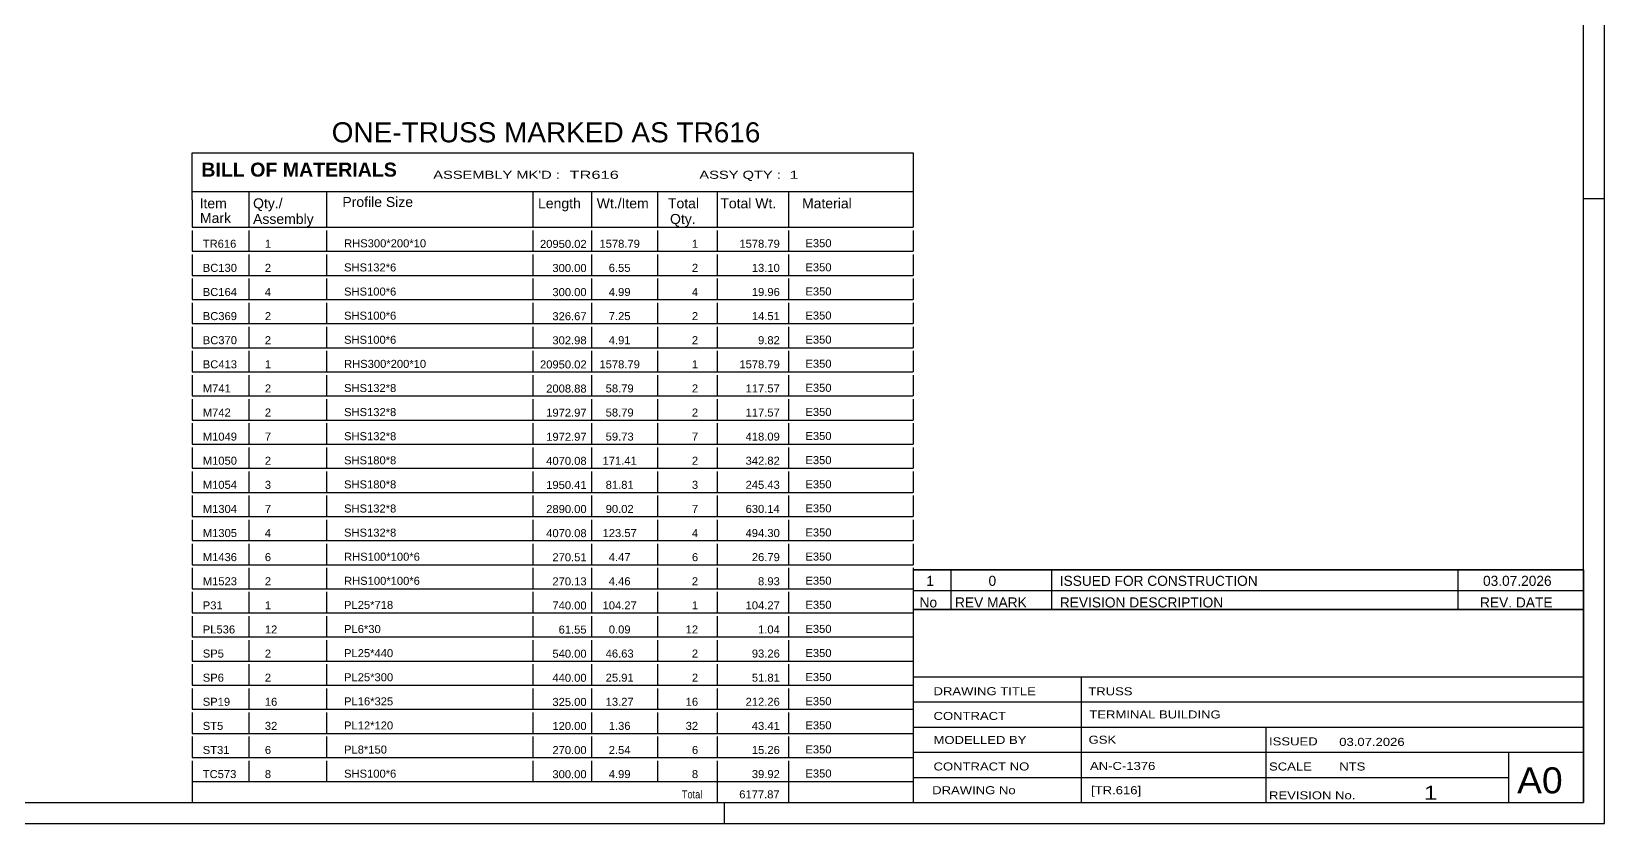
# Model space of a CAD drawing. Header units: millimetres. Extents: x -177 to 1012, y -676 to 165.
# Drawn here: x 636.5 to 1011.9, y -675.6 to -486.7 of the extents above; entities that cross this region are included whole.
import ezdxf

# ---------------------------------------------------------------- set-up
doc = ezdxf.new("R2010")
doc.units = ezdxf.units.MM
doc.styles.add('Arial', font='ARIAL.TTF', dxfattribs={"height": 0.2})
doc.styles.add('Arial Bold', font='ARIALBD.TTF', dxfattribs={"height": 0.2})
doc.styles.add('Arial Narrow', font='ARIALN.TTF', dxfattribs={"height": 0.2})

# ---------------------------------------------------------------- blocks, each defined once
blk = doc.blocks.new('Unknown-761545539-21852')
at = {"color": 7, "linetype": 'Continuous'}
for p, q in [((846.92, -615.08), (1006.92, -615.08)), ((1006.92, -615.08), (846.92, -615.08)), ((846.92, -615.08), (846.92, -620.08)), ((855.92, -615.08), (855.92, -620.08)), ((879.92, -615.08), (879.92, -620.08)), ((976.92, -615.08), (976.92, -620.08)), ((1006.92, -615.08), (1006.92, -620.08)), ((846.92, -620.08), (1006.92, -620.08)), ((846.92, -620.08), (846.92, -624.58)), ((846.92, -620.08), (1006.92, -620.08)), ((855.92, -620.08), (855.92, -624.58)), ((879.92, -620.08), (879.92, -624.58)), ((976.92, -620.08), (976.92, -624.58)), ((1006.92, -620.08), (1006.92, -624.58)), ((1006.92, -624.58), (846.92, -624.58))]:
    blk.add_line(p, q, dxfattribs=at)
at = {"color": 7, "linetype": 'Continuous', "style": 'Arial Narrow'}
for s, height, width, p in [('1', 2.39, 1.196471, (850.08, -618.93)), ('0', 2.39, 1.196471, (864.92, -618.93)), ('ISSUED FOR CONSTRUCTION', 2.3861, 1.196471, (881.92, -618.93)), ('03.07.2026', 2.386, 1.196471, (982.92, -618.93)), ('No', 2.386, 1.2, (848.46, -624.08)), ('REV MARK', 2.386, 1.2, (856.92, -624.08)), ('REVISION DESCRIPTION', 2.3861, 1.2, (881.92, -624.08)), ('REV. DATE', 2.386, 1.2, (982.2, -624.08))]:
    blk.add_text(s, height=height, dxfattribs=dict(at, width=width)).set_placement(p)
blk = doc.blocks.new('Unknown-761545539-1163')
at = {"color": 5, "linetype": 'Continuous'}
for p, q in [((1011.92, -675.63), (1011.92, 165.37)), ((1006.92, -670.63), (1006.92, 160.37)), ((1011.92, -526.63), (1006.92, -526.63)), ((-172.08, -670.63), (1006.92, -670.63)), ((801.92, -675.63), (801.92, -670.63)), ((-177.08, -675.63), (1011.92, -675.63))]:
    blk.add_line(p, q, dxfattribs=at)
blk = doc.blocks.new('Unknown-761545539-21853')
at = {"color": 7, "linetype": 'Continuous'}
for p, q in [((846.92, -624.58), (846.92, -670.63)), ((846.92, -624.58), (1006.92, -624.58)), ((1006.92, -624.58), (1006.92, -670.63)), ((846.92, -640.63), (1006.92, -640.63)), ((887.06, -640.63), (887.06, -670.63)), ((846.92, -646.63), (1006.92, -646.63)), ((846.92, -652.63), (1006.92, -652.63)), ((931.06, -652.63), (931.06, -670.63)), ((846.92, -658.63), (1006.92, -658.63)), ((989.06, -670.63), (989.06, -658.63)), ((846.92, -664.63), (988.92, -664.63)), ((846.92, -670.63), (1006.92, -670.63))]:
    blk.add_line(p, q, dxfattribs=at)
at = {"color": 7, "style": 'Arial Narrow'}
for s, height, width, p in [('DRAWING TITLE', 1.9089, 1.425378, (851.8, -645.02)), ('TRUSS', 1.909, 1.425378, (888.72, -645.04)), ('CONTRACT', 1.909, 1.425378, (851.8, -650.92)), ('TERMINAL BUILDING', 1.9089, 1.425378, (888.98, -650.56)), ('MODELLED BY', 1.9089, 1.425378, (851.8, -656.65)), ('GSK', 1.909, 1.425378, (888.8, -656.59)), ('ISSUED', 1.909, 1.425378, (931.86, -656.99)), ('03.07.2026', 1.909, 1.425378, (948.61, -657.11)), ('CONTRACT NO', 1.9089, 1.425378, (851.8, -662.97)), ('AN-C-1376', 1.909, 1.425378, (889.14, -662.85)), ('SCALE', 1.909, 1.425378, (931.86, -662.98)), ('A0', 6.204, 1.25, (991.06, -668.43)), ('DRAWING No', 1.909, 1.425378, (851.48, -668.63)), ('[TR.616]', 1.909, 1.425378, (889.38, -668.64)), ('REVISION No.', 1.9089, 1.425378, (931.86, -669.86)), ('1', 3.34, 1.5, (968.83, -669.95))]:
    blk.add_text(s, height=height, dxfattribs=dict(at, width=width)).set_placement(p)
at = {"color": 7, "linetype": 'Continuous', "style": 'Arial Narrow', "width": 1.425378}
blk.add_text('NTS', height=1.909, dxfattribs=at).set_placement((948.62, -662.98))
blk = doc.blocks.new('Unknown-761545539-21854')
at = {"color": 7, "linetype": 'Continuous'}
for p, q in [((674.92, -515.63), (846.91, -515.63)), ((674.92, -526.88), (674.92, -515.63)), ((846.92, -515.63), (846.92, -526.88)), ((674.92, -524.88), (846.92, -524.88)), ((688.42, -524.88), (688.42, -533.38)), ((706.92, -524.88), (706.92, -533.38)), ((756.19, -524.88), (756.19, -533.38)), ((770.19, -524.88), (770.19, -533.38)), ((785.92, -524.88), (785.92, -533.38)), ((800.19, -524.88), (800.19, -533.38)), ((817.19, -524.88), (817.19, -533.38)), ((674.92, -526.88), (674.92, -531.88)), ((846.92, -526.88), (846.92, -533.38)), ((674.92, -531.88), (674.92, -533.38)), ((674.92, -533.38), (846.92, -533.38)), ((674.92, -534.15), (674.92, -539.13)), ((688.42, -534.15), (688.42, -539.13)), ((706.92, -534.15), (706.92, -539.13)), ((756.19, -534.15), (756.19, -539.13)), ((770.19, -534.15), (770.19, -539.13)), ((785.92, -534.15), (785.92, -539.13)), ((800.19, -534.15), (800.19, -539.13)), ((817.19, -534.15), (817.19, -539.13)), ((846.92, -534.15), (846.92, -539.13)), ((674.92, -539.13), (846.92, -539.13)), ((674.92, -539.9), (674.92, -544.88)), ((688.42, -539.9), (688.42, -544.88)), ((706.92, -539.9), (706.92, -544.88)), ((756.19, -539.9), (756.19, -544.88)), ((770.19, -539.9), (770.19, -544.88)), ((785.92, -539.9), (785.92, -544.88)), ((800.19, -539.9), (800.19, -544.88)), ((817.19, -539.9), (817.19, -544.88)), ((846.92, -539.9), (846.92, -544.88)), ((674.92, -544.88), (846.92, -544.88)), ((674.92, -545.65), (674.92, -550.63)), ((688.42, -545.65), (688.42, -550.63)), ((706.92, -545.65), (706.92, -550.63)), ((756.19, -545.65), (756.19, -550.63)), ((770.19, -545.65), (770.19, -550.63)), ((785.92, -545.65), (785.92, -550.63)), ((800.19, -545.65), (800.19, -550.63)), ((817.19, -545.65), (817.19, -550.63)), ((846.92, -545.65), (846.92, -550.63)), ((674.92, -550.63), (846.92, -550.63)), ((674.92, -551.4), (674.92, -556.38)), ((688.42, -551.4), (688.42, -556.38)), ((706.92, -551.4), (706.92, -556.38)), ((756.19, -551.4), (756.19, -556.38)), ((770.19, -551.4), (770.19, -556.38)), ((785.92, -551.4), (785.92, -556.38)), ((800.19, -551.4), (800.19, -556.38)), ((817.19, -551.4), (817.19, -556.38)), ((846.92, -551.4), (846.92, -556.38)), ((674.92, -556.38), (846.92, -556.38)), ((674.92, -557.15), (674.92, -562.13)), ((688.42, -557.15), (688.42, -562.13)), ((706.92, -557.15), (706.92, -562.13)), ((756.19, -557.15), (756.19, -562.13)), ((770.19, -557.15), (770.19, -562.13)), ((785.92, -557.15), (785.92, -562.13)), ((800.19, -557.15), (800.19, -562.13)), ((817.19, -557.15), (817.19, -562.13)), ((846.92, -557.15), (846.92, -562.13)), ((674.92, -562.13), (846.92, -562.13)), ((674.92, -562.9), (674.92, -567.88)), ((688.42, -562.9), (688.42, -567.88)), ((706.92, -562.9), (706.92, -567.88)), ((756.19, -562.9), (756.19, -567.88)), ((770.19, -562.9), (770.19, -567.88)), ((785.92, -562.9), (785.92, -567.88)), ((800.19, -562.9), (800.19, -567.88)), ((817.19, -562.9), (817.19, -567.88)), ((846.92, -562.9), (846.92, -567.88)), ((674.92, -567.88), (846.92, -567.88)), ((674.92, -568.65), (674.92, -573.63)), ((688.42, -568.65), (688.42, -573.63)), ((706.92, -568.65), (706.92, -573.63)), ((756.19, -568.65), (756.19, -573.63)), ((770.19, -568.65), (770.19, -573.63)), ((785.92, -568.65), (785.92, -573.63)), ((800.19, -568.65), (800.19, -573.63)), ((817.19, -568.65), (817.19, -573.63)), ((846.92, -568.65), (846.92, -573.63)), ((674.92, -573.63), (846.92, -573.63)), ((674.92, -574.4), (674.92, -579.38)), ((688.42, -574.4), (688.42, -579.38)), ((706.92, -574.4), (706.92, -579.38)), ((756.19, -574.4), (756.19, -579.38)), ((770.19, -574.4), (770.19, -579.38)), ((785.92, -574.4), (785.92, -579.38)), ((800.19, -574.4), (800.19, -579.38)), ((817.19, -574.4), (817.19, -579.38)), ((846.92, -574.4), (846.92, -579.38)), ((674.92, -579.38), (846.92, -579.38)), ((674.92, -580.15), (674.92, -585.13)), ((688.42, -580.15), (688.42, -585.13)), ((706.92, -580.15), (706.92, -585.13)), ((756.19, -580.15), (756.19, -585.13)), ((770.19, -580.15), (770.19, -585.13)), ((785.92, -580.15), (785.92, -585.13)), ((800.19, -580.15), (800.19, -585.13)), ((817.19, -580.15), (817.19, -585.13)), ((846.92, -580.15), (846.92, -585.13)), ((674.92, -585.13), (846.92, -585.13)), ((674.92, -585.9), (674.92, -590.88)), ((688.42, -585.9), (688.42, -590.88)), ((706.92, -585.9), (706.92, -590.88)), ((756.19, -585.9), (756.19, -590.88)), ((770.19, -585.9), (770.19, -590.88)), ((785.92, -585.9), (785.92, -590.88)), ((800.19, -585.9), (800.19, -590.88)), ((817.19, -585.9), (817.19, -590.88)), ((846.92, -585.9), (846.92, -590.88)), ((674.92, -590.88), (846.92, -590.88)), ((674.92, -591.65), (674.92, -596.63)), ((688.42, -591.65), (688.42, -596.63)), ((706.92, -591.65), (706.92, -596.63)), ((756.19, -591.65), (756.19, -596.63)), ((770.19, -591.65), (770.19, -596.63)), ((785.92, -591.65), (785.92, -596.63)), ((800.19, -591.65), (800.19, -596.63)), ((817.19, -591.65), (817.19, -596.63)), ((846.92, -591.65), (846.92, -596.63)), ((674.92, -596.63), (846.92, -596.63)), ((674.92, -597.4), (674.92, -602.38)), ((688.42, -597.4), (688.42, -602.38)), ((706.92, -597.4), (706.92, -602.38)), ((756.19, -597.4), (756.19, -602.38)), ((770.19, -597.4), (770.19, -602.38)), ((785.92, -597.4), (785.92, -602.38)), ((800.19, -597.4), (800.19, -602.38)), ((817.19, -597.4), (817.19, -602.38)), ((846.92, -597.4), (846.92, -602.38)), ((674.92, -602.38), (846.92, -602.38)), ((674.92, -603.15), (674.92, -608.13)), ((688.42, -603.15), (688.42, -608.13)), ((706.92, -603.15), (706.92, -608.13)), ((756.19, -603.15), (756.19, -608.13)), ((770.19, -603.15), (770.19, -608.13)), ((785.92, -603.15), (785.92, -608.13)), ((800.19, -603.15), (800.19, -608.13)), ((817.19, -603.15), (817.19, -608.13)), ((846.92, -603.15), (846.92, -608.13)), ((674.92, -608.13), (846.92, -608.13)), ((674.92, -608.9), (674.92, -613.88)), ((688.42, -608.9), (688.42, -613.88)), ((706.92, -608.9), (706.92, -613.88)), ((756.19, -608.9), (756.19, -613.88)), ((770.19, -608.9), (770.19, -613.88)), ((785.92, -608.9), (785.92, -613.88)), ((800.19, -608.9), (800.19, -613.88)), ((817.19, -608.9), (817.19, -613.88)), ((846.92, -608.9), (846.92, -613.88)), ((674.92, -613.88), (846.92, -613.88)), ((674.92, -614.65), (674.92, -619.63)), ((688.42, -614.65), (688.42, -619.63)), ((706.92, -614.65), (706.92, -619.63)), ((756.19, -614.65), (756.19, -619.63)), ((770.19, -614.65), (770.19, -619.63)), ((785.92, -614.65), (785.92, -619.63)), ((800.19, -614.65), (800.19, -619.63)), ((817.19, -614.65), (817.19, -619.63)), ((846.92, -614.65), (846.92, -619.63)), ((674.92, -619.63), (846.92, -619.63)), ((674.92, -620.4), (674.92, -625.38)), ((688.42, -620.4), (688.42, -625.38)), ((706.92, -620.4), (706.92, -625.38)), ((756.19, -620.4), (756.19, -625.38)), ((770.19, -620.4), (770.19, -625.38)), ((785.92, -620.4), (785.92, -625.38)), ((800.19, -620.4), (800.19, -625.38)), ((817.19, -620.4), (817.19, -625.38)), ((846.92, -620.4), (846.92, -625.38)), ((674.92, -625.38), (846.92, -625.38)), ((674.92, -626.15), (674.92, -631.13)), ((688.42, -626.15), (688.42, -631.13)), ((706.92, -626.15), (706.92, -631.13)), ((756.19, -626.15), (756.19, -631.13)), ((770.19, -626.15), (770.19, -631.13)), ((785.92, -626.15), (785.92, -631.13)), ((800.19, -626.15), (800.19, -631.13)), ((817.19, -626.15), (817.19, -631.13)), ((846.92, -626.15), (846.92, -631.13)), ((674.92, -631.13), (846.92, -631.13)), ((674.92, -631.9), (674.92, -636.88)), ((688.42, -631.9), (688.42, -636.88)), ((706.92, -631.9), (706.92, -636.88)), ((756.19, -631.9), (756.19, -636.88)), ((770.19, -631.9), (770.19, -636.88)), ((785.92, -631.9), (785.92, -636.88)), ((800.19, -631.9), (800.19, -636.88)), ((817.19, -631.9), (817.19, -636.88)), ((846.92, -631.9), (846.92, -636.88)), ((674.92, -636.88), (846.92, -636.88)), ((674.92, -637.65), (674.92, -642.63)), ((688.42, -637.65), (688.42, -642.63)), ((706.92, -637.65), (706.92, -642.63)), ((756.19, -637.65), (756.19, -642.63)), ((770.19, -637.65), (770.19, -642.63)), ((785.92, -637.65), (785.92, -642.63)), ((800.19, -637.65), (800.19, -642.63)), ((817.19, -637.65), (817.19, -642.63)), ((846.92, -637.65), (846.92, -642.63)), ((674.92, -642.63), (846.92, -642.63)), ((674.92, -643.4), (674.92, -648.38)), ((688.42, -643.4), (688.42, -648.38)), ((706.92, -643.4), (706.92, -648.38)), ((756.19, -643.4), (756.19, -648.38)), ((770.19, -643.4), (770.19, -648.38)), ((785.92, -643.4), (785.92, -648.38)), ((800.19, -643.4), (800.19, -648.38)), ((817.19, -643.4), (817.19, -648.38)), ((846.92, -643.4), (846.92, -648.38)), ((674.92, -648.38), (846.92, -648.38)), ((674.92, -649.15), (674.92, -654.13)), ((688.42, -649.15), (688.42, -654.13)), ((706.92, -649.15), (706.92, -654.13)), ((756.19, -649.15), (756.19, -654.13)), ((770.19, -649.15), (770.19, -654.13)), ((785.92, -649.15), (785.92, -654.13)), ((800.19, -649.15), (800.19, -654.13)), ((817.19, -649.15), (817.19, -654.13)), ((846.92, -649.15), (846.92, -654.13)), ((674.92, -654.13), (846.92, -654.13)), ((674.92, -654.9), (674.92, -659.88)), ((688.42, -654.9), (688.42, -659.88)), ((706.92, -654.9), (706.92, -659.88)), ((756.19, -654.9), (756.19, -659.88)), ((770.19, -654.9), (770.19, -659.88)), ((785.92, -654.9), (785.92, -659.88)), ((800.19, -654.9), (800.19, -659.88)), ((817.19, -654.9), (817.19, -659.88)), ((846.92, -654.9), (846.92, -659.88)), ((674.92, -659.88), (846.92, -659.88)), ((674.92, -660.65), (674.92, -665.63)), ((688.42, -660.65), (688.42, -665.63)), ((706.92, -660.65), (706.92, -665.63)), ((756.19, -660.65), (756.19, -665.63)), ((770.19, -660.65), (770.19, -665.63)), ((785.92, -660.65), (785.92, -665.63)), ((800.19, -660.65), (800.19, -665.63)), ((817.19, -660.65), (817.19, -665.63)), ((846.92, -660.65), (846.92, -665.63)), ((674.92, -665.63), (846.92, -665.63)), ((674.92, -665.63), (846.92, -665.63)), ((674.92, -665.63), (674.92, -670.63)), ((800.19, -665.63), (800.19, -670.63)), ((817.19, -665.63), (817.19, -670.63)), ((846.92, -665.63), (846.92, -670.63)), ((674.92, -670.63), (846.92, -670.63))]:
    blk.add_line(p, q, dxfattribs=at)
at = {"color": 7}
for s, height, style, p in [('BILL OF MATERIALS', 3.3405, 'Arial Bold', (677.07, -521.32)), ('Profile Size', 2.3877, 'Arial', (710.73, -528.55)), ('Mark', 2.388, 'Arial', (676.75, -532.38))]:
    blk.add_text(s, height=height, dxfattribs=dict(at, style=style)).set_placement(p)
at = {"color": 7, "linetype": 'Continuous', "style": 'Arial Narrow'}
for s, height, width, p in [("ASSEMBLY MK'D :", 1.9089, 1.6, (732.42, -521.83)), ('TR616', 1.909, 1.794707, (764.92, -521.83)), ('ASSY QTY :', 1.909, 1.6, (795.92, -521.83)), ('1', 1.91, 1.794707, (817.42, -521.83))]:
    blk.add_text(s, height=height, dxfattribs=dict(at, width=width)).set_placement(p)
at = {"color": 7, "linetype": 'Continuous'}
for s, height, style, p in [('Item', 2.388, 'Arial', (676.66, -528.88)), ('Qty./', 2.388, 'Arial', (689.42, -528.88)), ('Length', 2.388, 'Arial', (757.42, -528.88)), ('Wt./Item', 2.388, 'Arial', (771.42, -528.88)), ('Total', 2.388, 'Arial', (788.42, -528.88)), ('Total Wt.', 2.388, 'Arial', (800.92, -528.88)), ('Material', 2.388, 'Arial', (820.42, -528.88)), ('Assembly', 2.388, 'Arial', (689.42, -532.61)), ('Qty.', 2.388, 'Arial', (788.92, -532.61)), ('TR616', 1.91, 'Arial', (677.42, -538.28)), ('1', 1.91, 'Arial', (692.23, -538.28)), ('RHS300*200*10', 1.9102, 'Arial', (711.13, -538.18)), ('20950.02', 1.91, 'Arial', (757.89, -538.32)), ('1578.79', 1.91, 'Arial', (772.08, -538.28)), ('1', 1.91, 'Arial', (794.14, -538.28)), ('1578.79', 1.91, 'Arial', (805.47, -538.28)), ('E350', 1.91, 'Arial', (821.23, -538.15)), ('BC130', 1.91, 'Arial', (677.42, -544.03)), ('2', 1.91, 'Arial', (692.23, -544.03)), ('SHS132*6', 1.91, 'Arial', (711.13, -543.93)), ('300.00', 1.91, 'Arial', (760.85, -544.07)), ('6.55', 1.91, 'Arial', (774.3, -544.03)), ('2', 1.91, 'Arial', (794.14, -544.03)), ('13.10', 1.91, 'Arial', (808.44, -544.03)), ('E350', 1.91, 'Arial', (821.23, -543.9)), ('BC164', 1.91, 'Arial', (677.42, -549.79)), ('4', 1.91, 'Arial', (692.23, -549.79)), ('SHS100*6', 1.91, 'Arial', (711.13, -549.69)), ('300.00', 1.91, 'Arial', (760.85, -549.82)), ('4.99', 1.91, 'Arial', (774.3, -549.79)), ('4', 1.91, 'Arial', (794.14, -549.79)), ('19.96', 1.91, 'Arial', (808.44, -549.79)), ('E350', 1.91, 'Arial', (821.23, -549.65)), ('BC369', 1.91, 'Arial', (677.42, -555.54)), ('2', 1.91, 'Arial', (692.23, -555.54)), ('SHS100*6', 1.91, 'Arial', (711.13, -555.44)), ('326.67', 1.91, 'Arial', (760.85, -555.57)), ('7.25', 1.91, 'Arial', (774.3, -555.54)), ('2', 1.91, 'Arial', (794.14, -555.54)), ('14.51', 1.91, 'Arial', (808.44, -555.54)), ('E350', 1.91, 'Arial', (821.23, -555.4)), ('SHS100*6', 1.91, 'Arial', (711.13, -561.19)), ('E350', 1.91, 'Arial', (821.23, -561.15)), ('BC370', 1.91, 'Arial', (677.42, -561.29)), ('2', 1.91, 'Arial', (692.23, -561.29)), ('302.98', 1.91, 'Arial', (760.85, -561.32)), ('4.91', 1.91, 'Arial', (774.3, -561.29)), ('2', 1.91, 'Arial', (794.14, -561.29)), ('9.82', 1.91, 'Arial', (809.92, -561.29)), ('BC413', 1.91, 'Arial', (677.42, -567.04)), ('1', 1.91, 'Arial', (692.23, -567.04)), ('RHS300*200*10', 1.9102, 'Arial', (711.13, -566.94)), ('20950.02', 1.91, 'Arial', (757.89, -567.07)), ('1578.79', 1.91, 'Arial', (772.08, -567.04)), ('1', 1.91, 'Arial', (794.14, -567.04)), ('1578.79', 1.91, 'Arial', (805.47, -567.04)), ('E350', 1.91, 'Arial', (821.23, -566.9)), ('M741', 1.91, 'Arial', (677.42, -572.79)), ('2', 1.91, 'Arial', (692.23, -572.79)), ('SHS132*8', 1.91, 'Arial', (711.13, -572.69)), ('2008.88', 1.91, 'Arial', (759.37, -572.82)), ('58.79', 1.91, 'Arial', (773.56, -572.79)), ('2', 1.91, 'Arial', (794.14, -572.79)), ('117.57', 1.91, 'Arial', (806.95, -572.79)), ('E350', 1.91, 'Arial', (821.23, -572.65)), ('M742', 1.91, 'Arial', (677.42, -578.54)), ('2', 1.91, 'Arial', (692.23, -578.54)), ('SHS132*8', 1.91, 'Arial', (711.13, -578.44)), ('1972.97', 1.91, 'Arial', (759.37, -578.57)), ('58.79', 1.91, 'Arial', (773.56, -578.54)), ('2', 1.91, 'Arial', (794.14, -578.54)), ('117.57', 1.91, 'Arial', (806.95, -578.54)), ('E350', 1.91, 'Arial', (821.23, -578.4)), ('M1049', 1.91, 'Arial', (677.42, -584.29)), ('7', 1.91, 'Arial', (692.23, -584.29)), ('SHS132*8', 1.91, 'Arial', (711.13, -584.19)), ('1972.97', 1.91, 'Arial', (759.37, -584.32)), ('59.73', 1.91, 'Arial', (773.56, -584.29)), ('7', 1.91, 'Arial', (794.14, -584.29)), ('418.09', 1.91, 'Arial', (806.95, -584.29)), ('E350', 1.91, 'Arial', (821.23, -584.15)), ('M1050', 1.91, 'Arial', (677.42, -590.04)), ('2', 1.91, 'Arial', (692.23, -590.04)), ('SHS180*8', 1.91, 'Arial', (711.13, -589.94)), ('4070.08', 1.91, 'Arial', (759.37, -590.07)), ('171.41', 1.91, 'Arial', (772.82, -590.04)), ('2', 1.91, 'Arial', (794.14, -590.04)), ('342.82', 1.91, 'Arial', (806.95, -590.04)), ('E350', 1.91, 'Arial', (821.23, -589.9)), ('M1054', 1.91, 'Arial', (677.42, -595.79)), ('3', 1.91, 'Arial', (692.23, -595.79)), ('SHS180*8', 1.91, 'Arial', (711.13, -595.69)), ('1950.41', 1.91, 'Arial', (759.37, -595.82)), ('81.81', 1.91, 'Arial', (773.56, -595.79)), ('3', 1.91, 'Arial', (794.14, -595.79)), ('245.43', 1.91, 'Arial', (806.95, -595.79)), ('E350', 1.91, 'Arial', (821.23, -595.65)), ('M1304', 1.91, 'Arial', (677.42, -601.54)), ('7', 1.91, 'Arial', (692.23, -601.54)), ('SHS132*8', 1.91, 'Arial', (711.13, -601.44)), ('2890.00', 1.91, 'Arial', (759.37, -601.57)), ('90.02', 1.91, 'Arial', (773.56, -601.54)), ('7', 1.91, 'Arial', (794.14, -601.54)), ('630.14', 1.91, 'Arial', (806.95, -601.54)), ('E350', 1.91, 'Arial', (821.23, -601.4)), ('M1305', 1.91, 'Arial', (677.42, -607.29)), ('4', 1.91, 'Arial', (692.23, -607.29)), ('SHS132*8', 1.91, 'Arial', (711.13, -607.19)), ('4070.08', 1.91, 'Arial', (759.37, -607.32)), ('123.57', 1.91, 'Arial', (772.82, -607.29)), ('4', 1.91, 'Arial', (794.14, -607.29)), ('494.30', 1.91, 'Arial', (806.95, -607.29)), ('E350', 1.91, 'Arial', (821.23, -607.15)), ('M1436', 1.91, 'Arial', (677.42, -613.04)), ('6', 1.91, 'Arial', (692.23, -613.04)), ('RHS100*100*6', 1.9102, 'Arial', (711.13, -612.94)), ('270.51', 1.91, 'Arial', (760.85, -613.07)), ('4.47', 1.91, 'Arial', (774.3, -613.04)), ('6', 1.91, 'Arial', (794.14, -613.04)), ('26.79', 1.91, 'Arial', (808.44, -613.04)), ('E350', 1.91, 'Arial', (821.23, -612.9)), ('M1523', 1.91, 'Arial', (677.42, -618.79)), ('2', 1.91, 'Arial', (692.23, -618.79)), ('RHS100*100*6', 1.9102, 'Arial', (711.13, -618.69)), ('270.13', 1.91, 'Arial', (760.85, -618.82)), ('4.46', 1.91, 'Arial', (774.3, -618.79)), ('2', 1.91, 'Arial', (794.14, -618.79)), ('8.93', 1.91, 'Arial', (809.92, -618.79)), ('E350', 1.91, 'Arial', (821.23, -618.65)), ('P31', 1.91, 'Arial', (677.42, -624.54)), ('1', 1.91, 'Arial', (692.23, -624.54)), ('PL25*718', 1.91, 'Arial', (711.13, -624.44)), ('740.00', 1.91, 'Arial', (760.85, -624.57)), ('104.27', 1.91, 'Arial', (772.82, -624.54)), ('1', 1.91, 'Arial', (794.14, -624.54)), ('104.27', 1.91, 'Arial', (806.95, -624.54)), ('E350', 1.91, 'Arial', (821.23, -624.4)), ('PL536', 1.91, 'Arial', (677.42, -630.29)), ('12', 1.91, 'Arial', (692.23, -630.29)), ('PL6*30', 1.91, 'Arial', (711.13, -630.19)), ('61.55', 1.91, 'Arial', (762.33, -630.32)), ('0.09', 1.91, 'Arial', (774.3, -630.29)), ('12', 1.91, 'Arial', (792.65, -630.29)), ('1.04', 1.91, 'Arial', (809.92, -630.29)), ('E350', 1.91, 'Arial', (821.23, -630.15)), ('SP5', 1.91, 'Arial', (677.42, -636.04)), ('2', 1.91, 'Arial', (692.23, -636.04)), ('PL25*440', 1.91, 'Arial', (711.13, -635.94)), ('540.00', 1.91, 'Arial', (760.85, -636.07)), ('46.63', 1.91, 'Arial', (773.56, -636.04)), ('2', 1.91, 'Arial', (794.14, -636.04)), ('93.26', 1.91, 'Arial', (808.44, -636.04)), ('E350', 1.91, 'Arial', (821.23, -635.9)), ('SP6', 1.91, 'Arial', (677.42, -641.79)), ('2', 1.91, 'Arial', (692.23, -641.79)), ('PL25*300', 1.91, 'Arial', (711.13, -641.69)), ('440.00', 1.91, 'Arial', (760.85, -641.82)), ('25.91', 1.91, 'Arial', (773.56, -641.79)), ('2', 1.91, 'Arial', (794.14, -641.79)), ('51.81', 1.91, 'Arial', (808.44, -641.79)), ('E350', 1.91, 'Arial', (821.23, -641.65)), ('SP19', 1.91, 'Arial', (677.42, -647.54)), ('16', 1.91, 'Arial', (692.23, -647.54)), ('PL16*325', 1.91, 'Arial', (711.13, -647.44)), ('325.00', 1.91, 'Arial', (760.85, -647.57)), ('13.27', 1.91, 'Arial', (773.56, -647.54)), ('16', 1.91, 'Arial', (792.65, -647.54)), ('212.26', 1.91, 'Arial', (806.95, -647.54)), ('E350', 1.91, 'Arial', (821.23, -647.4)), ('ST5', 1.91, 'Arial', (677.42, -653.29)), ('32', 1.91, 'Arial', (692.23, -653.29)), ('PL12*120', 1.91, 'Arial', (711.13, -653.19)), ('120.00', 1.91, 'Arial', (760.85, -653.32)), ('1.36', 1.91, 'Arial', (774.3, -653.29)), ('32', 1.91, 'Arial', (792.65, -653.29)), ('43.41', 1.91, 'Arial', (808.44, -653.29)), ('E350', 1.91, 'Arial', (821.23, -653.15)), ('ST31', 1.91, 'Arial', (677.42, -659.04)), ('6', 1.91, 'Arial', (692.23, -659.04)), ('PL8*150', 1.91, 'Arial', (711.13, -658.94)), ('270.00', 1.91, 'Arial', (760.85, -659.07)), ('2.54', 1.91, 'Arial', (774.3, -659.04)), ('6', 1.91, 'Arial', (794.14, -659.04)), ('15.26', 1.91, 'Arial', (808.44, -659.04)), ('E350', 1.91, 'Arial', (821.23, -658.9)), ('TC573', 1.91, 'Arial', (677.42, -664.79)), ('8', 1.91, 'Arial', (692.23, -664.79)), ('SHS100*6', 1.91, 'Arial', (711.13, -664.69)), ('300.00', 1.91, 'Arial', (760.85, -664.82)), ('4.99', 1.91, 'Arial', (774.3, -664.79)), ('8', 1.91, 'Arial', (794.14, -664.79)), ('39.92', 1.91, 'Arial', (808.44, -664.79)), ('E350', 1.91, 'Arial', (821.23, -664.65)), ('Total', 1.909, 'Arial Narrow', (791.75, -669.63)), ('6177.87', 1.91, 'Arial', (805.43, -669.63))]:
    blk.add_text(s, height=height, dxfattribs=dict(at, style=style)).set_placement(p)
blk = doc.blocks.new('Unknown-761545539-21855')
at = {"color": 2, "linetype": 'Continuous'}
blk.add_line((700.92, -515.63), (818.42, -515.63), dxfattribs=at)
at = {"color": 7, "style": 'Arial'}
blk.add_text('ONE-TRUSS MARKED AS TR616', height=4.7754, dxfattribs=at).set_placement((708.18, -513.13))

msp = doc.modelspace()

# ---------------------------------------------------------------- block references
for name in ['Unknown-761545539-1163', 'Unknown-761545539-21855', 'Unknown-761545539-21854', 'Unknown-761545539-21852', 'Unknown-761545539-21853']:
    msp.add_blockref(name, (0, 0))

doc.saveas('drawing.dxf')
